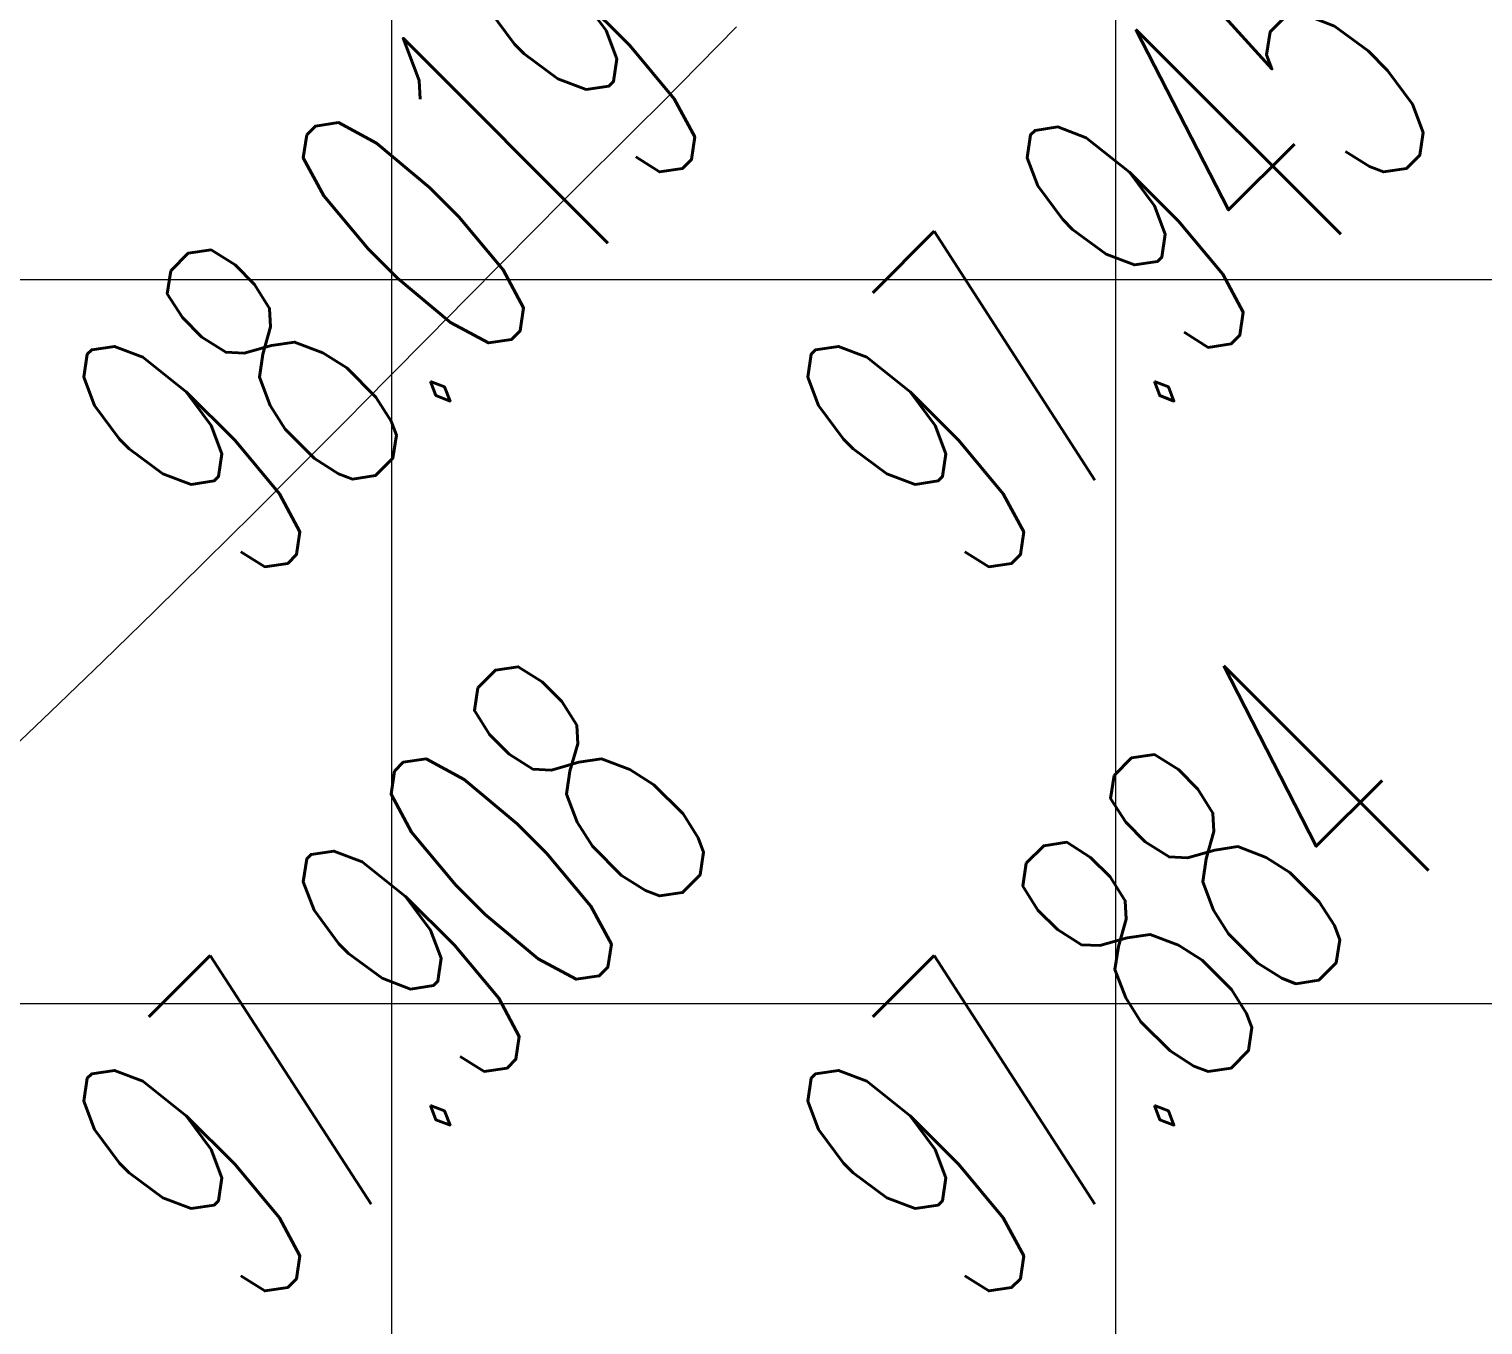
# Model space of a CAD drawing. Header units: millimetres. Extents: x 684983 to 685377, y 990360 to 990509.
# Drawn here: x 685051.013 to 685055.029, y 990425.151 to 990428.731 of the extents above; entities that cross this region are included whole.
import ezdxf

# ---------------------------------------------------------------- set-up
doc = ezdxf.new("R2010")
doc.units = ezdxf.units.MM
for name, color, linetype, lineweight in [('CON_1', 7, 'Continuous', 9), ('grid', 8, 'Continuous', 9), ('GRID LEVELS', 7, 'Continuous', 13)]:
    doc.layers.add(name, color=color, linetype=linetype, lineweight=lineweight)
doc.styles.get("Standard").update_dxf_attribs({"font": 'RomanS'})

msp = doc.modelspace()

# ---------------------------------------------------------------- linework, layer by layer
at = {"layer": 'CON_1', "color": 49, "linetype": 'Continuous', "elevation": 98, "flags": 128}
msp.add_lwpolyline([(685050.9249, 990426.7053), (685051.0721, 990426.8452), (685051.2171, 990426.9848), (685051.3591, 990427.1232), (685051.4977, 990427.2596), (685051.6322, 990427.393), (685051.7619, 990427.5227), (685051.8863, 990427.6478), (685052.0048, 990427.7674), (685052.1167, 990427.8807), (685052.2214, 990427.9868), (685052.3184, 990428.0849), (685052.4073, 990428.1744), (685052.4885, 990428.2559), (685052.5631, 990428.3305), (685052.6317, 990428.3991), (685052.6953, 990428.4625), (685052.7547, 990428.5218), (685052.8107, 990428.578), (685052.8641, 990428.6318), (685052.9158, 990428.6844), (685052.9665, 990428.7366)], dxfattribs=at)
at = {"layer": 'grid'}
for p, q in [((685052.0136, 990509.1548), (685052.0136, 990370.8996)), ((685054.0136, 990509.1548), (685054.0136, 990370.8996)), ((685085.1957, 990428.0381), (684982.7636, 990428.0381)), ((685085.1957, 990426.0381), (684982.7636, 990426.0381))]:
    msp.add_line(p, q, dxfattribs=at)

# ---------------------------------------------------------------- texts
at = {"layer": 'GRID LEVELS', "width": 0.5}
for s, p in [('97.945', (685053.63, 990427.1578, 97.9455)), ('98.019', (685051.63, 990427.1578, 98.0194)), ('97.908', (685051.63, 990425.1578, 97.9079)), ('97.884', (685053.63, 990425.1578, 97.8837))]:
    msp.add_text(s, height=0.8, rotation=45, dxfattribs=at).set_placement(p)

doc.saveas('drawing.dxf')
